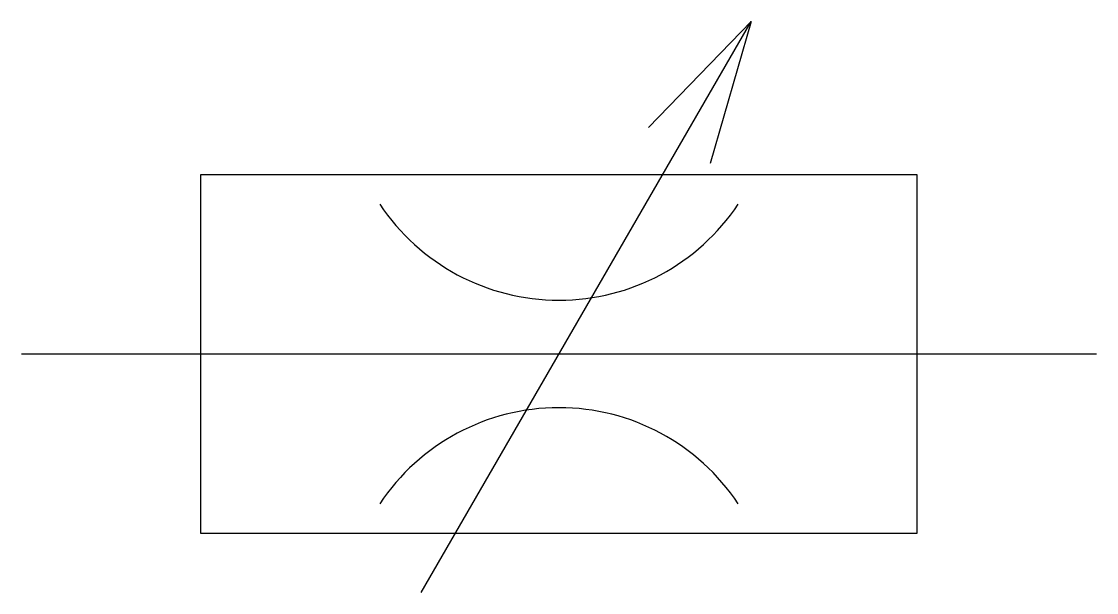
# Model space of a CAD drawing. Header units: millimetres. Extents: x 157.1 to 187.1, y -94.8 to -78.8.
import ezdxf

# ---------------------------------------------------------------- set-up
doc = ezdxf.new("R2010")
doc.units = ezdxf.units.MM
doc.linetypes.add('K5LT_BASIC', pattern=[0])

msp = doc.modelspace()

# ---------------------------------------------------------------- linework, layer by layer
at = {"color": 1, "linetype": 'K5LT_BASIC'}
for p, q in [((168.29, -94.767), (177.495, -78.823)), ((177.495, -78.823), (174.634, -81.785)), ((177.495, -78.823), (176.358, -82.791)), ((182.135, -83.106), (162.135, -83.106)), ((162.135, -83.106), (162.135, -93.106)), ((182.135, -93.106), (182.135, -83.106)), ((157.135, -88.106), (187.135, -88.106)), ((162.135, -93.106), (182.135, -93.106))]:
    msp.add_line(p, q, dxfattribs=at)
for centre, start, end in [((172.135, -80.606), 213.5573, 326.4427), ((172.135, -95.606), 33.5573, 146.4427)]:
    msp.add_arc(centre, 6, start, end, dxfattribs=at)

doc.saveas('drawing.dxf')
